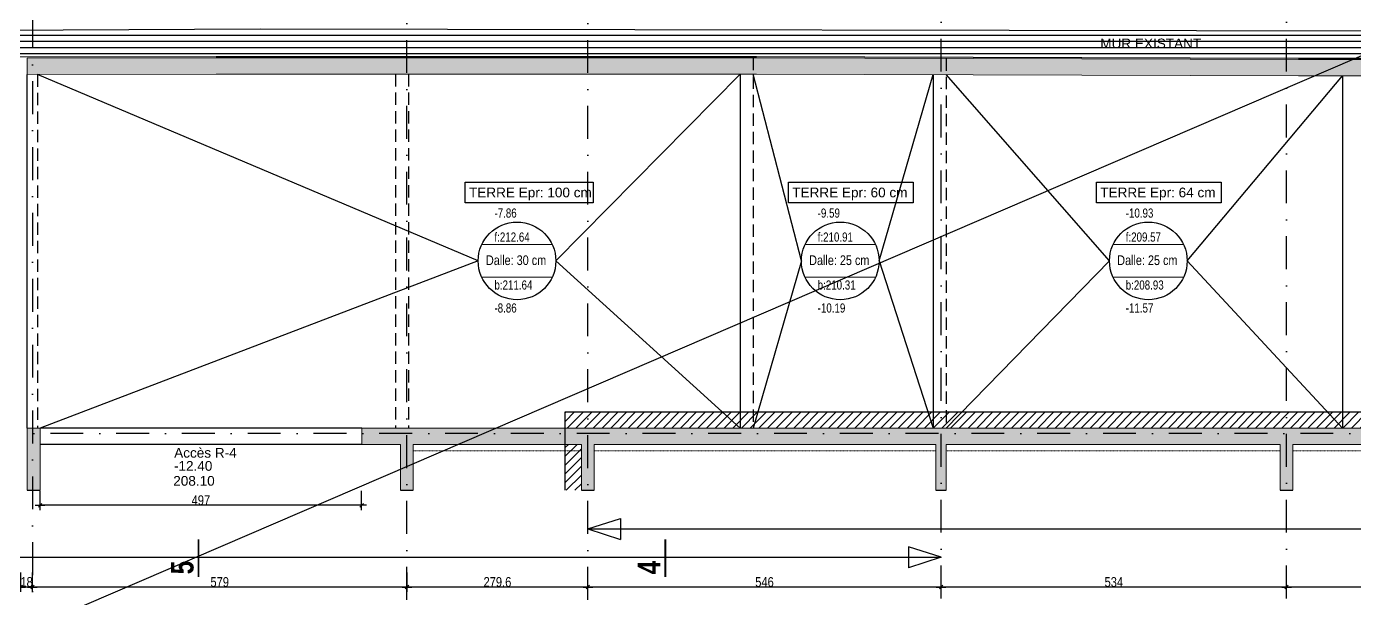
# Model space of a CAD drawing. Header units: millimetres. Extents: x -26249 to 60250, y -21218 to 23336.
# Drawn here: x 15202 to 17255, y 6 to 889 of the extents above; entities that cross this region are included whole.
import ezdxf
from ezdxf.enums import TextEntityAlignment as Align

# ---------------------------------------------------------------- set-up
doc = ezdxf.new("R2010")
doc.units = ezdxf.units.MM
for name, pattern in [('CACHEX2', [19.05, 12.7, -6.35]), ('TIRETPTX2', [50.8, 25.4, -12.7, 0, -12.7]), ('VW-01', [0.41656, 0.20828, -0.20828])]:
    doc.linetypes.add(name, pattern=pattern)
for name, color, linetype in [('01_cote_gen', 4, 'Continuous'), ('01_linteaux', 2, 'Continuous'), ('01_poch_murs', 253, 'Continuous'), ('01_texte', 230, 'Continuous'), ('AA_COTES', 2, 'Continuous')]:
    doc.layers.add(name, color=color, linetype=linetype)
for name, color, linetype, lineweight in [('01_murs_coup', 5, 'Continuous', 60), ('01_PIEUX', 5, 'Continuous', 60), ('B Général', 7, 'Continuous', 5)]:
    doc.layers.add(name, color=color, linetype=linetype, lineweight=lineweight)
doc.styles.add('Eurostile', font='')
doc.styles.add('impact', font='impact.ttf')
doc.styles.add('MATTE_TXT', font='arial.ttf')
doc.styles.add('STYLE2', font='ARIALN.TTF')
doc.styles.get('Eurostile').set_extended_font_data('Eurostile')
doc.dimstyles.new('JB50', dxfattribs={"dimscale": 0.1, "dimtxt": 150, "dimasz": 15, "dimexe": 0.1, "dimexo": 0.1, "dimgap": 0.09, "dimtad": 1, "dimdec": 1, "dimdsep": 46, "dimtxsty": 'STYLE2', "dimblk1": 'BOND_G', "dimblk2": 'BOND_D', "dimsah": 1, "dimcen": 1.5, "dimdle": 0.01, "dimse1": 1, "dimse2": 1, "dimclrd": 4, "dimclre": 2, "dimclrt": 6, "dimazin": 2, "dimtfac": 2.333333, "dimtdec": 1, "dimtix": 1, "dimtmove": 2, "dimatfit": 3, "dimldrblk": 'BOND_G', "dimfxl": 1, "dimtolj": 1, "dimtzin": 0, "dimarcsym": 0})

# ---------------------------------------------------------------- blocks, each defined once
blk = doc.blocks.new('BOND_G')
at = {"layer": 'AA_COTES', "color": 0}
for p, q in [((0, -5), (0, 15)), ((5, 0), (-5, 0)), ((1.8, 1.8), (-1.8, -1.8))]:
    blk.add_line(p, q, dxfattribs=at)
blk = doc.blocks.new('BOND_D')
at = {"layer": 'AA_COTES', "color": 0}
for p, q in [((5, 0), (-5, 0)), ((-1.8, -1.8), (1.8, 1.8)), ((0, 5), (0, -15))]:
    blk.add_line(p, q, dxfattribs=at)
blk = doc.blocks.new('*D997')
at = {"layer": '01_cote_gen', "color": 4, "lineweight": -2, "transparency": 16777216}
blk.add_line((15687.6, 2001.7), (15788.6, 2001.7), dxfattribs=at)
at = {"layer": 'Defpoints', "color": 0, "transparency": 16777216}
for p in [(15686.1, 1994.2), (15790.1, 2001.7), (15790.1, -192.7)]:
    blk.add_point(p, dxfattribs=at)
at = {"layer": '01_cote_gen', "color": 4, "lineweight": -2, "transparency": 16777216, "xscale": 1.5, "yscale": 1.5, "zscale": 1.5, "rotation": 180}
blk.add_blockref('BOND_G', (15686.1, 2001.7), dxfattribs=at)
at = {"layer": '01_cote_gen', "color": 4, "lineweight": -2, "transparency": 16777216, "xscale": 1.5, "yscale": 1.5, "zscale": 1.5}
blk.add_blockref('BOND_D', (15790.1, 2001.7), dxfattribs=at)
at = {"layer": '01_cote_gen', "color": 6, "transparency": 16777216, "insert": (15738.1, 2009.3), "char_height": 15, "attachment_point": 5, "style": 'STYLE2'}
blk.add_mtext('\\A1;104', dxfattribs=at)
blk = doc.blocks.new('*D1024')
at = {"layer": '01_cote_gen', "color": 4, "lineweight": -2, "transparency": 16777216}
blk.add_line((15987.6, 1973.6), (16068.2, 1973.6), dxfattribs=at)
at = {"layer": 'Defpoints', "color": 0, "transparency": 16777216}
for p in [(16069.7, 1973.6), (15986.1, 1921.2), (16069.7, -215.4)]:
    blk.add_point(p, dxfattribs=at)
at = {"layer": '01_cote_gen', "color": 4, "lineweight": -2, "transparency": 16777216, "xscale": 1.5, "yscale": 1.5, "zscale": 1.5, "rotation": 180}
blk.add_blockref('BOND_G', (15986.1, 1973.6), dxfattribs=at)
at = {"layer": '01_cote_gen', "color": 4, "lineweight": -2, "transparency": 16777216, "xscale": 1.5, "yscale": 1.5, "zscale": 1.5}
blk.add_blockref('BOND_D', (16069.7, 1973.6), dxfattribs=at)
at = {"layer": '01_cote_gen', "color": 6, "transparency": 16777216, "insert": (16027.9, 1981.3), "char_height": 15, "attachment_point": 5, "style": 'STYLE2'}
blk.add_mtext('\\A1;83.5', dxfattribs=at)
blk = doc.blocks.new('*D1100')
at = {"layer": '01_cote_gen', "color": 4, "lineweight": -2, "transparency": 16777216}
blk.add_line((15718.5, 150.2), (15224.5, 150.2), dxfattribs=at)
at = {"layer": 'Defpoints', "color": 0, "transparency": 16777216}
for p in [(15720, 201.1), (15223, 178.3), (15223, 150.2)]:
    blk.add_point(p, dxfattribs=at)
at = {"layer": '01_cote_gen', "color": 4, "lineweight": -2, "transparency": 16777216, "xscale": 1.5, "yscale": 1.5, "zscale": 1.5, "rotation": 180}
blk.add_blockref('BOND_D', (15223, 150.2), dxfattribs=at)
at = {"layer": '01_cote_gen', "color": 4, "lineweight": -2, "transparency": 16777216, "xscale": 1.5, "yscale": 1.5, "zscale": 1.5}
blk.add_blockref('BOND_G', (15720, 150.2), dxfattribs=at)
at = {"layer": '01_cote_gen', "color": 6, "transparency": 16777216, "insert": (15471.5, 157.9), "char_height": 15, "attachment_point": 5, "style": 'STYLE2'}
blk.add_mtext('\\A1;497', dxfattribs=at)
blk = doc.blocks.new('*D1115')
at = {"layer": '01_cote_gen', "color": 4, "lineweight": -2, "transparency": 16777216}
blk.add_line((17428.2, 23.9), (17151.2, 23.9), dxfattribs=at)
at = {"layer": 'Defpoints', "color": 0, "transparency": 16777216}
for p in [(17149.7, 124.4), (17429.7, 88.1), (17149.7, 23.9)]:
    blk.add_point(p, dxfattribs=at)
at = {"layer": '01_cote_gen', "color": 4, "lineweight": -2, "transparency": 16777216, "xscale": 1.5, "yscale": 1.5, "zscale": 1.5, "rotation": 180}
blk.add_blockref('BOND_D', (17149.7, 23.9), dxfattribs=at)
at = {"layer": '01_cote_gen', "color": 4, "lineweight": -2, "transparency": 16777216, "xscale": 1.5, "yscale": 1.5, "zscale": 1.5}
blk.add_blockref('BOND_G', (17429.7, 23.9), dxfattribs=at)
at = {"layer": '01_cote_gen', "color": 6, "transparency": 16777216, "insert": (17289.7, 31.6), "char_height": 15, "attachment_point": 5, "style": 'STYLE2'}
blk.add_mtext('\\A1;280', dxfattribs=at)
blk = doc.blocks.new('*D1116')
at = {"layer": '01_cote_gen', "color": 4, "lineweight": -2, "transparency": 16777216}
blk.add_line((17148.2, 23.9), (16617.2, 23.9), dxfattribs=at)
at = {"layer": 'Defpoints', "color": 0, "transparency": 16777216}
for p in [(17149.7, 124.4), (16615.7, 98), (16615.7, 23.9)]:
    blk.add_point(p, dxfattribs=at)
at = {"layer": '01_cote_gen', "color": 4, "lineweight": -2, "transparency": 16777216, "xscale": 1.5, "yscale": 1.5, "zscale": 1.5, "rotation": 180}
blk.add_blockref('BOND_D', (16615.7, 23.9), dxfattribs=at)
at = {"layer": '01_cote_gen', "color": 4, "lineweight": -2, "transparency": 16777216, "xscale": 1.5, "yscale": 1.5, "zscale": 1.5}
blk.add_blockref('BOND_G', (17149.7, 23.9), dxfattribs=at)
at = {"layer": '01_cote_gen', "color": 6, "transparency": 16777216, "insert": (16882.7, 31.6), "char_height": 15, "attachment_point": 5, "style": 'STYLE2'}
blk.add_mtext('\\A1;534', dxfattribs=at)
blk = doc.blocks.new('*D1117')
at = {"layer": '01_cote_gen', "color": 4, "lineweight": -2, "transparency": 16777216}
blk.add_line((16614.2, 23.9), (16071.2, 23.9), dxfattribs=at)
at = {"layer": 'Defpoints', "color": 0, "transparency": 16777216}
for p in [(16069.7, 126.4), (16615.7, 98), (16069.7, 23.9)]:
    blk.add_point(p, dxfattribs=at)
at = {"layer": '01_cote_gen', "color": 4, "lineweight": -2, "transparency": 16777216, "xscale": 1.5, "yscale": 1.5, "zscale": 1.5, "rotation": 180}
blk.add_blockref('BOND_D', (16069.7, 23.9), dxfattribs=at)
at = {"layer": '01_cote_gen', "color": 4, "lineweight": -2, "transparency": 16777216, "xscale": 1.5, "yscale": 1.5, "zscale": 1.5}
blk.add_blockref('BOND_G', (16615.7, 23.9), dxfattribs=at)
at = {"layer": '01_cote_gen', "color": 6, "transparency": 16777216, "insert": (16342.7, 31.6), "char_height": 15, "attachment_point": 5, "style": 'STYLE2'}
blk.add_mtext('\\A1;546', dxfattribs=at)
blk = doc.blocks.new('*D1118')
at = {"layer": '01_cote_gen', "color": 4, "lineweight": -2, "transparency": 16777216}
blk.add_line((16068.2, 23.9), (15791.6, 23.9), dxfattribs=at)
at = {"layer": 'Defpoints', "color": 0, "transparency": 16777216}
for p in [(15790.1, 137.1), (16069.7, 126.4), (15790.1, 23.9)]:
    blk.add_point(p, dxfattribs=at)
at = {"layer": '01_cote_gen', "color": 4, "lineweight": -2, "transparency": 16777216, "xscale": 1.5, "yscale": 1.5, "zscale": 1.5, "rotation": 180}
blk.add_blockref('BOND_D', (15790.1, 23.9), dxfattribs=at)
at = {"layer": '01_cote_gen', "color": 4, "lineweight": -2, "transparency": 16777216, "xscale": 1.5, "yscale": 1.5, "zscale": 1.5}
blk.add_blockref('BOND_G', (16069.7, 23.9), dxfattribs=at)
at = {"layer": '01_cote_gen', "color": 6, "transparency": 16777216, "insert": (15929.9, 31.6), "char_height": 15, "attachment_point": 5, "style": 'STYLE2'}
blk.add_mtext('\\A1;279.6', dxfattribs=at)
blk = doc.blocks.new('*D1102')
at = {"layer": '01_cote_gen', "color": 4, "lineweight": -2, "transparency": 16777216}
blk.add_line((15788.6, 23.9), (15212.6, 23.9), dxfattribs=at)
at = {"layer": 'Defpoints', "color": 0, "transparency": 16777216}
for p in [(15790.1, 137.1), (15211.1, 115.8), (15211.1, 23.9)]:
    blk.add_point(p, dxfattribs=at)
at = {"layer": '01_cote_gen', "color": 4, "lineweight": -2, "transparency": 16777216, "xscale": 1.5, "yscale": 1.5, "zscale": 1.5, "rotation": 180}
blk.add_blockref('BOND_D', (15211.1, 23.9), dxfattribs=at)
at = {"layer": '01_cote_gen', "color": 4, "lineweight": -2, "transparency": 16777216, "xscale": 1.5, "yscale": 1.5, "zscale": 1.5}
blk.add_blockref('BOND_G', (15790.1, 23.9), dxfattribs=at)
at = {"layer": '01_cote_gen', "color": 6, "transparency": 16777216, "insert": (15500.6, 31.6), "char_height": 15, "attachment_point": 5, "style": 'STYLE2'}
blk.add_mtext('\\A1;579', dxfattribs=at)
blk = doc.blocks.new('*D1103')
at = {"layer": '01_cote_gen', "color": 4, "lineweight": -2, "transparency": 16777216}
blk.add_line((15209.6, 23.9), (15194.5, 23.9), dxfattribs=at)
at = {"layer": 'Defpoints', "color": 0, "transparency": 16777216}
for p in [(15193, 119.3), (15211.1, 115.8), (15193, 23.9)]:
    blk.add_point(p, dxfattribs=at)
at = {"layer": '01_cote_gen', "color": 4, "lineweight": -2, "transparency": 16777216, "xscale": 1.5, "yscale": 1.5, "zscale": 1.5, "rotation": 180}
blk.add_blockref('BOND_D', (15193, 23.9), dxfattribs=at)
at = {"layer": '01_cote_gen', "color": 4, "lineweight": -2, "transparency": 16777216, "xscale": 1.5, "yscale": 1.5, "zscale": 1.5}
blk.add_blockref('BOND_G', (15211.1, 23.9), dxfattribs=at)
at = {"layer": '01_cote_gen', "color": 6, "transparency": 16777216, "insert": (15202.1, 31.6), "char_height": 15, "attachment_point": 5, "style": 'STYLE2'}
blk.add_mtext('\\A1;18', dxfattribs=at)

msp = doc.modelspace()

# ---------------------------------------------------------------- hatches: boundary and pattern name
at = {"layer": '01_poch_murs'}
h = msp.add_hatch(dxfattribs=at)
h.set_pattern_fill('ANSI31', color=256, scale=3, angle=135)
h.paths.add_polyline_path([(15193.052, 883.758), (14614.055, 881.257), (14614.055, 839.53), (14987.103, 842.162), (15193.052, 842.583)])
h.paths.add_polyline_path([(15211.055, 883.836), (15193.052, 883.758), (15193.052, 842.583), (15211.055, 842.62)])
h.paths.add_polyline_path([(15790.055, 884.973), (15563.103, 885.357), (15211.055, 883.836), (15211.055, 842.62), (15495.103, 843.201), (15790.055, 843.201)])
h.paths.add_polyline_path([(16069.651, 884.499), (15790.055, 884.973), (15790.055, 843.201), (16069.651, 843.201)])
h.paths.add_polyline_path([(16615.651, 883.575), (16069.651, 884.499), (16069.651, 843.201), (16330.273, 843.201), (16615.651, 842.261)])
h.paths.add_polyline_path([(17149.651, 882.671), (16615.651, 883.575), (16615.651, 842.261), (17149.651, 840.502)])
h.paths.add_polyline_path([(17429.651, 882.198), (17149.651, 882.671), (17149.651, 840.502), (17167.999, 840.442), (17429.651, 840.635)])
h.paths.add_polyline_path([(18044.951, 881.156), (17429.651, 882.198), (17429.651, 840.635), (18044.951, 841.089)])
h.paths.add_polyline_path([(18192.651, 880.906), (18044.951, 881.156), (18044.951, 841.089), (18192.651, 841.198)])
h.paths.add_polyline_path([(18795.651, 881.339), (18406.71, 880.544), (18192.651, 880.906), (18192.651, 841.198), (18244.306, 841.237), (18795.651, 841.431)])
h.paths.add_polyline_path([(19409.651, 882.594), (18813.651, 881.376), (18813.651, 841.438), (19409.651, 841.648)])
h.paths.add_polyline_path([(18813.651, 881.376), (18795.651, 881.339), (18795.651, 841.431), (18813.651, 841.438)])
h.paths.add_polyline_path([(19459.651, 882.696), (19409.651, 882.594), (19409.651, 841.648), (19459.651, 841.666)])
h.paths.add_polyline_path([(19833.651, 883.315), (19762.603, 883.315), (19459.651, 882.696), (19459.651, 841.666), (19833.651, 841.798)])
h.paths.add_polyline_path([(20433.612, 882.985), (20181.103, 883.315), (19833.651, 883.315), (19833.651, 841.798), (20190.19, 841.924), (20433.612, 840.764)])
h.paths.add_polyline_path([(20943.612, 882.319), (20433.612, 882.985), (20433.612, 840.764), (20943.612, 838.334)])
h.paths.add_polyline_path([(21121.242, 882.087), (20943.612, 882.319), (20943.612, 838.334), (21121.107, 837.489)])
h.paths.add_polyline_path([(16857.907, 851.794), (17021.669, 851.794), (17021.669, 875.061), (16857.907, 875.061)], flags=24)
h.paths.add_polyline_path([(19569.12, 851.794), (19732.882, 851.794), (19732.882, 875.061), (19569.12, 875.061)], flags=24)
h = msp.add_hatch(dxfattribs=at)
h.set_pattern_fill('ANSI31', color=256, scale=3, angle=135)
h.paths.add_polyline_path([(15193.052, 883.758), (14614.055, 881.257), (14614.055, 839.53), (14987.103, 842.162), (15193.052, 842.583)])
h.paths.add_polyline_path([(15211.055, 883.836), (15193.052, 883.758), (15193.052, 842.583), (15211.055, 842.62)])
h.paths.add_polyline_path([(15790.055, 884.973), (15563.103, 885.357), (15211.055, 883.836), (15211.055, 842.62), (15495.103, 843.201), (15790.055, 843.201)])
h.paths.add_polyline_path([(16069.651, 884.499), (15790.055, 884.973), (15790.055, 843.201), (16069.651, 843.201)])
h.paths.add_polyline_path([(16615.651, 883.575), (16069.651, 884.499), (16069.651, 843.201), (16330.273, 843.201), (16615.651, 842.261)])
h.paths.add_polyline_path([(17149.651, 882.671), (16615.651, 883.575), (16615.651, 842.261), (17149.651, 840.502)])
h.paths.add_polyline_path([(17429.651, 882.198), (17149.651, 882.671), (17149.651, 840.502), (17167.999, 840.442), (17429.651, 840.635)])
h.paths.add_polyline_path([(18044.951, 881.156), (17429.651, 882.198), (17429.651, 840.635), (18044.951, 841.089)])
h.paths.add_polyline_path([(18192.651, 880.906), (18044.951, 881.156), (18044.951, 841.089), (18192.651, 841.198)])
h.paths.add_polyline_path([(18795.651, 881.339), (18406.71, 880.544), (18192.651, 880.906), (18192.651, 841.198), (18244.306, 841.237), (18795.651, 841.431)])
h.paths.add_polyline_path([(19409.651, 882.594), (18813.651, 881.376), (18813.651, 841.438), (19409.651, 841.648)])
h.paths.add_polyline_path([(18813.651, 881.376), (18795.651, 881.339), (18795.651, 841.431), (18813.651, 841.438)])
h.paths.add_polyline_path([(19459.651, 882.696), (19409.651, 882.594), (19409.651, 841.648), (19459.651, 841.666)])
h.paths.add_polyline_path([(19833.651, 883.315), (19762.603, 883.315), (19459.651, 882.696), (19459.651, 841.666), (19833.651, 841.798)])
h.paths.add_polyline_path([(20433.612, 882.985), (20181.103, 883.315), (19833.651, 883.315), (19833.651, 841.798), (20190.19, 841.924), (20433.612, 840.764)])
h.paths.add_polyline_path([(20943.612, 882.319), (20433.612, 882.985), (20433.612, 840.764), (20943.612, 838.334)])
h.paths.add_polyline_path([(21121.242, 882.087), (20943.612, 882.319), (20943.612, 838.334), (21121.107, 837.489)])
h.paths.add_polyline_path([(16857.907, 851.794), (17021.669, 851.794), (17021.669, 875.061), (16857.907, 875.061)], flags=24)
h.paths.add_polyline_path([(19569.12, 851.794), (19732.882, 851.794), (19732.882, 875.061), (19569.12, 875.061)], flags=24)
h = msp.add_hatch(color=256, dxfattribs=at)
h.dxf.hatch_style = 1
h.paths.add_polyline_path([(18803.642, 839.434), (18244.307, 839.237), (17167.996, 838.442), (16330.27, 841.201), (15495.105, 841.201), (15202.94, 840.604), (15202.991, 815.604), (15495.131, 816.201), (16330.229, 816.201), (17167.964, 813.442), (18244.326, 814.237), (18803.65, 814.434)])
h = msp.add_hatch(color=256, dxfattribs=at)
h.dxf.hatch_style = 1
h.paths.add_polyline_path([(18803.642, 839.434), (18244.307, 839.237), (17167.996, 838.442), (16330.27, 841.201), (15495.105, 841.201), (15202.94, 840.604), (15202.991, 815.604), (15495.131, 816.201), (16330.229, 816.201), (17167.964, 813.442), (18244.326, 814.237), (18803.65, 814.434)])
h = msp.add_hatch(dxfattribs=at)
h.set_pattern_fill('ANSI31', color=256, scale=3)
h.set_pattern_definition([(45, (4e-07, 1150.397), (-6.735192, 6.735192), [])])
h.paths.add_polyline_path([(16059.588, 234.266), (16034.588, 234.266), (16034.588, 173.539), (16059.588, 173.539)])
h.paths.add_polyline_path([(16059.588, 244.266), (16034.588, 244.266), (16034.588, 234.266), (16059.588, 234.266)])
h.paths.add_polyline_path([(16069.651, 294.266), (16034.588, 294.266), (16034.588, 269.266), (16069.651, 269.266)])
h.paths.add_polyline_path([(16120.722, 294.266), (16069.651, 294.266), (16069.651, 269.266), (16126.116, 269.266)])
h.paths.add_polyline_path([(16220.722, 294.266), (16120.722, 294.266), (16126.116, 269.266), (16226.116, 269.266)])
h.paths.add_polyline_path([(16320.722, 294.266), (16220.722, 294.266), (16226.116, 269.266), (16326.116, 269.266)])
h.paths.add_polyline_path([(16420.722, 294.266), (16320.722, 294.266), (16326.116, 269.266), (16426.116, 269.266)])
h.paths.add_polyline_path([(16520.722, 294.266), (16420.722, 294.266), (16426.116, 269.266), (16526.116, 269.266)])
h.paths.add_polyline_path([(16615.651, 294.266), (16520.722, 294.266), (16526.116, 269.266), (16615.651, 269.266)])
h.paths.add_polyline_path([(16620.722, 294.266), (16615.651, 294.266), (16615.651, 269.266), (16626.116, 269.266)])
h.paths.add_polyline_path([(16720.722, 294.266), (16620.722, 294.266), (16626.116, 269.266), (16726.116, 269.266)])
h.paths.add_polyline_path([(16820.722, 294.266), (16720.722, 294.266), (16726.116, 269.266), (16826.116, 269.266)])
h.paths.add_polyline_path([(16920.722, 294.266), (16820.722, 294.266), (16826.116, 269.266), (16926.116, 269.266)])
h.paths.add_polyline_path([(17020.722, 294.266), (16920.722, 294.266), (16926.116, 269.266), (17026.116, 269.266)])
h.paths.add_polyline_path([(17120.722, 294.266), (17020.722, 294.266), (17026.116, 269.266), (17126.116, 269.266)])
h.paths.add_polyline_path([(17149.651, 294.266), (17120.722, 294.266), (17126.116, 269.266), (17149.651, 269.266)])
h.paths.add_polyline_path([(17220.722, 294.266), (17149.651, 294.266), (17149.651, 269.266), (17226.116, 269.266)])
h.paths.add_polyline_path([(17320.722, 294.266), (17220.722, 294.266), (17226.116, 269.266), (17326.116, 269.266)])
h.paths.add_polyline_path([(17420.722, 294.266), (17320.722, 294.266), (17326.116, 269.266), (17425.991, 269.266), (17425.991, 269.844)])
h.paths.add_polyline_path([(17425.991, 294.266), (17420.722, 294.266), (17425.991, 269.844)], flags=17)
h.paths.add_polyline_path([(17445.432, 294.266), (17429.651, 294.266), (17429.651, 273.972)])
h.paths.add_polyline_path([(18027.861, 294.266), (17445.432, 294.266), (17429.651, 273.972), (17429.651, 269.266), (17439.651, 269.266), (18033.96, 269.266), (18044.951, 269.266), (18044.951, 271.885)])
h.paths.add_polyline_path([(18044.951, 294.266), (18027.861, 294.266), (18044.951, 271.885)], flags=17)
h.paths.add_polyline_path([(18106.874, 294.266), (18046.95, 294.266), (18046.95, 269.266), (18112.267, 269.266)])
h.paths.add_polyline_path([(18192.651, 294.266), (18106.874, 294.266), (18112.267, 269.266), (18192.651, 269.266)])
h.paths.add_polyline_path([(18219.557, 294.266), (18192.651, 294.266), (18192.651, 269.266), (18224.951, 269.266)])
h.paths.add_polyline_path([(18319.557, 294.266), (18219.557, 294.266), (18224.951, 269.266), (18324.951, 269.266)])
h.paths.add_polyline_path([(18419.557, 294.266), (18319.557, 294.266), (18324.951, 269.266), (18424.951, 269.266)])
h.paths.add_polyline_path([(18519.557, 294.266), (18419.557, 294.266), (18424.951, 269.266), (18524.951, 269.266)])
h.paths.add_polyline_path([(18619.557, 294.266), (18519.557, 294.266), (18524.951, 269.266), (18624.951, 269.266)])
h.paths.add_polyline_path([(18719.557, 294.266), (18619.557, 294.266), (18624.951, 269.266), (18724.951, 269.266)])
h.paths.add_polyline_path([(18795.651, 294.266), (18719.557, 294.266), (18724.951, 269.266), (18795.651, 269.266)])
h.paths.add_polyline_path([(18819.557, 294.266), (18813.651, 294.266), (18813.651, 269.266), (18824.951, 269.266)])
h.paths.add_polyline_path([(18919.557, 294.266), (18819.557, 294.266), (18824.951, 269.266), (18924.951, 269.266)])
h.paths.add_polyline_path([(18813.651, 294.266), (18795.651, 294.266), (18795.651, 269.266), (18803.65, 269.266), (18803.65, 261.266), (18805.65, 261.266), (18805.65, 269.266), (18813.651, 269.266)])
h.paths.add_polyline_path([(19019.557, 294.266), (18919.557, 294.266), (18924.951, 269.266), (19024.951, 269.266)])
h.paths.add_polyline_path([(19119.557, 294.266), (19019.557, 294.266), (19024.951, 269.266), (19124.951, 269.266)])
h.paths.add_polyline_path([(19219.557, 294.266), (19119.557, 294.266), (19124.951, 269.266), (19224.951, 269.266)])
h.paths.add_polyline_path([(19319.557, 294.266), (19219.557, 294.266), (19224.951, 269.266), (19324.951, 269.266)])
h.paths.add_polyline_path([(19409.651, 294.266), (19319.557, 294.266), (19324.951, 269.266), (19409.651, 269.266)])
h.paths.add_polyline_path([(19419.557, 294.266), (19409.651, 294.266), (19409.651, 269.266), (19424.951, 269.266)])
h.paths.add_polyline_path([(19519.557, 294.266), (19419.557, 294.266), (19424.951, 269.266), (19524.951, 269.266)])
h.paths.add_polyline_path([(19619.557, 294.266), (19519.557, 294.266), (19524.951, 269.266), (19624.951, 269.266)])
h.paths.add_polyline_path([(19643.65, 294.266), (19619.557, 294.266), (19624.951, 269.266), (19643.65, 269.266)])
h = msp.add_hatch(color=256, dxfattribs=at)
h.dxf.hatch_style = 1
h.paths.add_polyline_path([(15222.991, 269.266), (15202.991, 269.266), (15202.991, 173.539), (15222.991, 173.539)])
h = msp.add_hatch(color=256, dxfattribs=at)
h.dxf.hatch_style = 1
h.paths.add_polyline_path([(17439.651, 269.266), (15720.029, 269.266), (15720.029, 244.266), (15779.859, 244.266), (15779.859, 173.539), (15799.859, 173.539), (15799.859, 244.266), (16059.588, 244.266), (16059.588, 173.539), (16079.588, 173.539), (16079.588, 244.266), (16607.588, 244.266), (16607.588, 173.539), (16623.588, 173.539), (16623.588, 244.266), (17139.588, 244.266), (17139.588, 173.539), (17159.317, 173.539), (17159.317, 244.266), (17419.651, 244.266), (17419.651, 173.539), (17439.651, 173.539)])

# ---------------------------------------------------------------- linework, layer by layer
at = {"layer": '01_cote_gen'}
msp.add_line((12434.992, -1231.677), (22206.96, 2968.323), dxfattribs=at)
at = {"layer": '01_linteaux', "linetype": 'TIRETPTX2', "ltscale": 2}
for p, q in [((15790.055, 4.299), (15790.055, 2533.912)), ((16069.651, 4.299), (16069.651, 2533.912)), ((16615.651, 6.331), (16615.651, 2533.912)), ((17149.651, 6.331), (17149.651, 2533.912)), ((21086.499, 261.266), (12528.902, 261.266))]:
    msp.add_line(p, q, dxfattribs=at)
at = {"layer": '01_linteaux'}
for p, q in [((15563.103, 885.357), (14475.503, 880.658)), ((15563.103, 885.357), (14475.503, 880.658)), ((18406.71, 880.544), (15563.103, 885.357)), ((18406.71, 880.544), (15563.103, 885.357)), ((14987.103, 842.162), (15495.103, 843.201)), ((14987.103, 842.162), (15495.103, 843.201)), ((15495.103, 843.201), (16330.273, 843.201)), ((15495.103, 843.201), (16330.273, 843.201)), ((16330.273, 843.201), (17167.999, 840.442)), ((17167.999, 840.442), (18244.306, 841.237)), ((15202.991, 269.266), (15202.991, 815.604)), ((15202.991, 269.266), (15202.991, 815.604)), ((16305.086, 816.201), (16305.086, 269.266)), ((16603.651, 815.301), (16603.651, 269.266)), ((17236.178, 813.492), (17236.178, 269.266)), ((16034.588, 173.539), (16034.588, 294.266)), ((16034.588, 294.266), (19643.65, 294.266)), ((15720.029, 269.266), (15222.991, 269.266)), ((15720.029, 244.266), (15222.991, 244.266))]:
    msp.add_line(p, q, dxfattribs=at)
at = {"layer": '01_linteaux', "linetype": 'CACHEX2', "ltscale": 1.5}
for p, q in [((16325.086, 841.201), (16325.086, 269.266)), ((16623.651, 840.235), (16623.651, 269.266)), ((15218.94, 815.636), (15218.94, 269.266)), ((15218.94, 815.636), (15218.94, 269.266)), ((15772.367, 816.201), (15772.367, 269.266)), ((15772.367, 816.201), (15772.367, 269.266)), ((15792.367, 816.201), (15792.367, 269.266)), ((15792.367, 816.201), (15792.367, 269.266))]:
    msp.add_line(p, q, dxfattribs=at)
at = {"layer": '01_linteaux', "linetype": 'TIRETPTX2', "ltscale": 2}
msp.add_lwpolyline([(15211.055, 2533.912), (15211.055, -1101.776), (15248.508, -1136.145)], dxfattribs=at)
at = {"layer": '01_murs_coup', "linetype": 'Continuous', "lineweight": 5}
for p, q in [((15905.66, 552.694), (16014.678, 552.694)), ((15905.66, 552.694), (16014.678, 552.694)), ((16405.303, 552.694), (16514.322, 552.694)), ((16881.491, 552.694), (16990.51, 552.694)), ((15905.66, 502.545), (16014.678, 502.545)), ((15905.66, 502.545), (16014.678, 502.545)), ((16405.303, 502.545), (16514.322, 502.545)), ((16881.491, 502.545), (16990.51, 502.545)), ((15202.991, 269.266), (15202.991, 173.539)), ((15202.991, 269.266), (15202.991, 173.539)), ((15202.991, 269.266), (15222.991, 269.266)), ((15222.991, 269.266), (15222.991, 173.539)), ((15720.029, 269.266), (17439.651, 269.266)), ((15720.029, 244.266), (15720.029, 269.266)), ((15222.991, 244.266), (15222.991, 173.539)), ((15720.029, 244.266), (15779.859, 244.266)), ((15720.029, 244.266), (15779.859, 244.266)), ((15779.859, 173.539), (15779.859, 244.266)), ((15799.859, 173.539), (15799.859, 244.266)), ((15799.859, 244.266), (16059.588, 244.266)), ((16059.588, 173.539), (16059.588, 244.266)), ((16079.588, 173.539), (16079.588, 244.266)), ((16079.588, 244.266), (16607.588, 244.266)), ((16607.588, 244.266), (16607.588, 173.539)), ((16623.588, 244.266), (16623.588, 173.539)), ((16623.588, 244.266), (17139.588, 244.266)), ((17139.588, 244.266), (17139.588, 173.539)), ((17159.317, 244.266), (17159.317, 173.539)), ((17159.651, 244.266), (17419.651, 244.266))]:
    msp.add_line(p, q, dxfattribs=at)
at = {"layer": '01_PIEUX', "linetype": 'Continuous', "lineweight": 5}
for p, q in [((15202.94, 840.604), (15495.107, 841.201)), ((15202.94, 840.604), (15495.107, 841.201)), ((15202.991, 815.604), (15202.94, 840.604)), ((15202.991, 815.604), (15202.94, 840.604)), ((15495.103, 841.201), (16330.273, 841.201)), ((15495.103, 841.201), (16330.273, 841.201)), ((16330.267, 841.201), (17167.992, 838.442)), ((17168, 838.442), (18244.307, 839.237)), ((15202.991, 815.604), (15495.159, 816.201)), ((15202.991, 815.604), (15495.159, 816.201)), ((15495.103, 816.201), (16330.273, 816.201)), ((15495.103, 816.201), (16330.273, 816.201)), ((16330.184, 816.201), (17167.964, 813.442)), ((17167.964, 813.442), (18244.326, 814.237))]:
    msp.add_line(p, q, dxfattribs=at)
at = {"layer": '01_poch_murs'}
for p, q in [((15202.991, 173.539), (15222.991, 173.539)), ((15779.859, 173.539), (15799.859, 173.539)), ((16059.588, 173.539), (16079.588, 173.539)), ((16607.588, 173.539), (16623.588, 173.539)), ((17139.588, 173.539), (17159.317, 173.539))]:
    msp.add_line(p, q, dxfattribs=at)
at = {"layer": '01_texte'}
for p, q in [((15900.169, 527.62), (15218.94, 815.636)), ((15900.169, 527.62), (15218.94, 815.636)), ((16020.169, 527.62), (16305.086, 816.201)), ((16020.169, 527.62), (16305.086, 816.201)), ((16399.813, 527.62), (16325.086, 816.201)), ((16519.813, 527.62), (16603.651, 815.301)), ((16876.001, 527.62), (16623.651, 815.235)), ((16996.001, 527.62), (17236.178, 813.492)), ((15900.169, 527.62), (15222.991, 269.266)), ((15900.169, 527.62), (15222.991, 269.266)), ((16020.169, 527.62), (16305.086, 269.266)), ((16020.169, 527.62), (16305.086, 269.266)), ((16399.813, 527.62), (16325.086, 269.266)), ((16519.813, 527.62), (16603.651, 269.266)), ((16876.001, 527.62), (16623.651, 269.266)), ((16996.001, 527.62), (17236.178, 269.266)), ((16069.651, 113.73), (16119.956, 129.972)), ((16119.956, 129.972), (16119.956, 97.488)), ((16069.651, 113.73), (20943.612, 113.73)), ((16069.651, 113.73), (16119.956, 97.488)), ((16615.651, 69.881), (16565.345, 86.123)), ((16565.345, 86.123), (16565.345, 53.639)), ((12621.989, 69.881), (16615.651, 69.881)), ((16615.651, 69.881), (16565.345, 53.639))]:
    msp.add_line(p, q, dxfattribs=at)
for points in [[(15879.977, 649.386), (16078.065, 649.386), (16078.065, 617.093), (15879.977, 617.093)], [(15879.977, 649.386), (16078.065, 649.386), (16078.065, 617.093), (15879.977, 617.093)], [(16379.621, 649.386), (16572.416, 649.386), (16572.416, 617.093), (16379.621, 617.093)], [(16855.809, 649.386), (17048.604, 649.386), (17048.604, 617.093), (16855.809, 617.093)]]:
    msp.add_lwpolyline(points, close=True, dxfattribs=at)
at = {"layer": '01_texte', "const_width": 3}
for points in [[(15467.793, 97.704), (15467.793, 39.204)], [(16189.363, 97.704), (16189.363, 39.204)]]:
    msp.add_lwpolyline(points, dxfattribs=at)
at = {"layer": '01_texte'}
for centre in [(15960.169, 527.62), (15960.169, 527.62), (16459.813, 527.62), (16936.001, 527.62)]:
    msp.add_circle(centre, 60, dxfattribs=at)
at = {"layer": 'B Général', "color": 7, "linetype": 'Continuous', "lineweight": 18}
for p, q in [((15779.859, 173.539), (15779.859, 244.266)), ((15779.859, 173.539), (15779.859, 244.266)), ((15799.859, 173.539), (15799.859, 244.266)), ((15799.859, 173.539), (15799.859, 244.266)), ((17139.588, 244.266), (17139.588, 173.539))]:
    msp.add_line(p, q, dxfattribs=at)
at = {"layer": 'B Général', "color": 7, "linetype": 'Continuous', "lineweight": 5}
for p, q in [((15779.859, 173.539), (15779.859, 244.266)), ((15799.859, 173.539), (15799.859, 244.266))]:
    msp.add_line(p, q, dxfattribs=at)
at = {"layer": 'B Général', "color": 250, "linetype": 'VW-01', "true_color": 0x444444}
for p, q in [((15799.991, 234.266), (16059.588, 234.266)), ((16079.588, 234.266), (16607.588, 234.266)), ((16623.588, 234.266), (17139.588, 234.266)), ((17159.317, 234.266), (17419.651, 234.266))]:
    msp.add_line(p, q, dxfattribs=at)

# ---------------------------------------------------------------- texts
at = {"layer": '01_texte', "style": 'MATTE_TXT'}
for s, p in [('MUR EXISTANT', (16861.785, 855.927)), ('TERRE Epr: 100 cm', (15885.954, 625.785)), ('TERRE Epr: 100 cm', (15885.954, 625.785)), ('TERRE Epr: 60 cm', (16385.597, 625.785)), ('TERRE Epr: 64 cm', (16861.785, 625.785)), ('Accès R-4', (15430.184, 223.722)), ('-12.40', (15429.831, 203.487)), ('208.10', (15428.76, 180.4))]:
    msp.add_text(s, height=15, dxfattribs=at).set_placement(p)
at = {"layer": '01_texte', "style": 'Eurostile', "width": 0.8}
for s, p in [('-7.86', (15925.261, 594.431)), ('-7.86', (15925.261, 594.431)), ('-9.59', (16424.905, 594.431)), ('-10.93', (16901.093, 594.431)), ('f:212.64', (15925.261, 557.398)), ('f:212.64', (15925.261, 557.398)), ('f:210.91', (16424.905, 557.398)), ('f:209.57', (16901.093, 557.398)), ('b:211.64', (15925.261, 483.328)), ('b:211.64', (15925.261, 483.328)), ('b:210.31', (16424.905, 483.328)), ('b:208.93', (16901.093, 483.328)), ('-8.86', (15925.261, 447.841)), ('-8.86', (15925.261, 447.841)), ('-10.19', (16424.905, 447.841)), ('-11.57', (16901.093, 447.841))]:
    msp.add_text(s, height=14.0973, rotation=0, dxfattribs=at).set_placement(p)
at = {"layer": '01_texte', "style": 'MATTE_TXT', "width": 0.8}
for s, p in [('Dalle: 30 cm', (15958.679, 516.678)), ('Dalle: 30 cm', (15958.679, 516.678)), ('Dalle: 25 cm', (16458.322, 516.678)), ('Dalle: 25 cm', (16934.51, 516.678))]:
    msp.add_text(s, height=15, dxfattribs=at).set_placement(p, align=Align.BOTTOM_CENTER)
at = {"layer": '01_texte', "style": 'impact'}
for s, p in [('5', (15470.646, 54.019)), ('4', (16192.215, 54.019))]:
    msp.add_text(s, height=35, rotation=90, dxfattribs=at).set_placement(p, align=Align.BOTTOM_CENTER)

# ---------------------------------------------------------------- dimensions: what is measured, and where the dimension line sits
at = {"layer": '01_cote_gen'}
for base, p1, p2, picture, middle in [((15790.055, 2001.654), (15686.055, 1994.154), (15790.055, -192.67), '*D997', (15738.055, 2009.321)), ((15222.991, 150.193), (15720.029, 201.138), (15222.991, 178.274), '*D1100', (15471.51, 157.861)), ((15211.055, 23.941), (15790.055, 137.057), (15211.055, 115.772), '*D1102', (15500.555, 31.609)), ((15790.055, 23.941), (16069.651, 126.414), (15790.055, 137.057), '*D1118', (15929.853, 31.609)), ((16069.651, 23.941), (16615.651, 98.034), (16069.651, 126.414), '*D1117', (16342.651, 31.609)), ((16615.651, 23.941), (17149.651, 124.38), (16615.651, 98.034), '*D1116', (16882.651, 31.609)), ((17149.651, 23.941), (17429.651, 88.11), (17149.651, 124.38), '*D1115', (17289.651, 31.609)), ((15193.048, 23.941), (15211.055, 115.772), (15193.048, 119.319), '*D1103', (15202.051, 31.609))]:
    dim = msp.add_linear_dim(base=base, p1=p1, p2=p2, dimstyle='JB50', dxfattribs=at)
    dim.commit()
    dim.dimension.update_dxf_attribs({"geometry": picture, "text_midpoint": middle})
dim = msp.add_linear_dim(base=(16069.651, 1973.639), p1=(15986.055, 1921.176), p2=(16069.651, -215.433), text='83.5', dimstyle='JB50', dxfattribs=at)
dim.commit()
dim.dimension.update_dxf_attribs({"geometry": '*D1024', "text_midpoint": (16027.853, 1981.307)})

doc.saveas('drawing.dxf')
